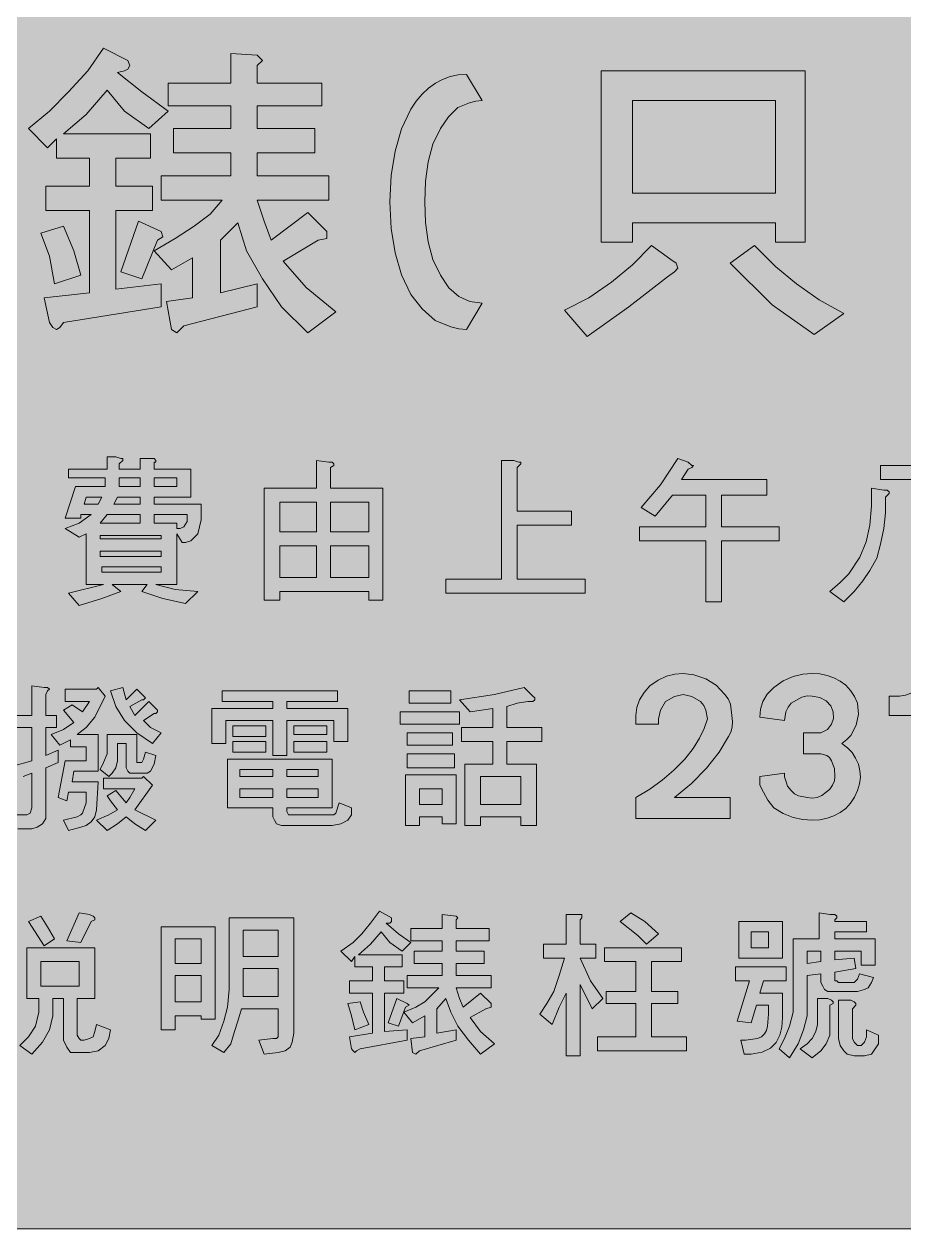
# Model space of a CAD drawing. Header units: metres. Extents: x 10 to 559, y 12 to 260.
# Drawn here: x 253.9 to 344.6, y 12.1 to 136.2 of the extents above; entities that cross this region are included whole.
import ezdxf

# ---------------------------------------------------------------- set-up
doc = ezdxf.new("R2010")
doc.units = ezdxf.units.M
doc.layers.add('FILL_BLUE_0000FF', color=7, linetype='Continuous', true_color=0x0000ff)
doc.layers.add('FILL_WHITE_FFFFFF', color=7, linetype='Continuous', true_color=0xffffff)

msp = doc.modelspace()

# ---------------------------------------------------------------- hatches: boundary and pattern name
at = {"layer": 'FILL_BLUE_0000FF', "true_color": 0x0000ff}
h = msp.add_hatch(color=7, dxfattribs=at)
h.dxf.hatch_style = 1
h.paths.add_polyline_path([(553.87, 259.97), (555.21, 259.58), (556.42, 258.96), (557.46, 258.12), (558.3, 256.98), (558.92, 255.74), (559.31, 254.42), (559.44, 253.08), (559.44, 19.26), (559.4, 17.91), (559.08, 16.56), (558.41, 15.32), (557.46, 14.22), (556.32, 13.28), (555.08, 12.6), (553.76, 12.2), (552.42, 12.06), (17.46, 12.06), (16.12, 12.2), (14.81, 12.6), (13.56, 13.28), (12.42, 14.22), (11.48, 15.36), (10.8, 16.61), (10.4, 17.92), (10.26, 19.26), (10.26, 253.08), (10.4, 254.27), (10.8, 255.6), (11.48, 256.93), (12.42, 258.12), (13.52, 258.98), (14.76, 259.56), (16.11, 259.97), (17.46, 260.1), (552.42, 260.1), (553.87, 259.97)])
at = {"layer": 'FILL_WHITE_FFFFFF', "true_color": 0xffffff}
h = msp.add_hatch(color=7, dxfattribs=at)
h.dxf.hatch_style = 1
h.paths.add_polyline_path([(256.5, 127.26), (258.48, 129.24), (260.46, 131.4), (262.08, 133.74), (264.6, 132.48), (264.78, 131.94), (264.6, 131.58), (264.24, 131.4), (263.52, 131.22), (266.04, 129.24), (268.74, 127.26), (266.76, 125.46), (264.24, 127.26), (262.44, 129.42), (260.28, 126.9), (257.94, 124.92), (266.94, 124.92), (266.94, 122.4), (263.34, 122.4), (263.34, 119.52), (267.12, 119.52), (267.12, 117), (263.34, 117), (263.34, 108.9), (268.02, 109.44), (268.02, 107.1), (257.94, 105.48), (257.58, 104.94), (257.22, 104.76), (256.86, 104.94), (256.5, 105.48), (255.96, 108), (260.64, 108.54), (260.64, 117), (256.14, 117), (256.14, 119.52), (260.64, 119.52), (260.64, 122.4), (257.22, 122.4), (257.22, 124.38), (256.32, 123.48), (254.34, 125.46), (256.5, 127.26)])
h = msp.add_hatch(color=7, dxfattribs=at)
h.dxf.hatch_style = 1
h.paths.add_polyline_path([(275.22, 130.14), (275.22, 133.2), (277.92, 133.02), (278.46, 132.48), (277.92, 131.94), (277.92, 130.14), (284.58, 130.14), (284.58, 127.8), (277.92, 127.8), (277.92, 125.46), (283.86, 125.46), (283.86, 122.94), (277.92, 122.94), (277.92, 120.6), (285.3, 120.6), (285.3, 118.08), (277.92, 118.08), (278.64, 115.92), (279.36, 113.94), (283.14, 116.82), (285.12, 114.84), (285.12, 114.12), (284.22, 113.94), (280.62, 111.78), (282.96, 109.08), (286.02, 106.56), (283.14, 104.4), (280.44, 107.1), (278.46, 109.98), (276.84, 112.86), (275.94, 115.74), (274.14, 113.94), (274.14, 108.54), (277.92, 109.44), (277.92, 107.1), (270.36, 105.12), (269.64, 104.4), (269.1, 104.76), (268.56, 107.64), (271.26, 108), (271.26, 112.14), (269.1, 110.88), (267.3, 112.86), (269.46, 114.12), (271.44, 115.38), (273.06, 116.64), (274.32, 118.08), (268.02, 118.08), (268.02, 120.6), (275.22, 120.6), (275.22, 122.94), (269.28, 122.94), (269.28, 125.46), (275.22, 125.46), (275.22, 127.8), (268.74, 127.8), (268.74, 130.14), (275.22, 130.14)])
h = msp.add_hatch(color=7, dxfattribs=at)
h.dxf.hatch_style = 1
h.paths.add_polyline_path([(299.52, 104.76), (298.71, 104.82), (297.9, 105.01), (296.28, 105.66), (294.95, 106.88), (293.76, 108.36), (292.81, 110.38), (292.14, 112.66), (291.73, 115.17), (291.6, 117.9), (291.73, 120.63), (292.14, 123.14), (292.81, 125.42), (293.76, 127.44), (294.32, 128.27), (294.94, 128.99), (295.6, 129.61), (296.3, 130.12), (297.05, 130.52), (297.84, 130.81), (298.66, 130.98), (299.52, 131.04), (301.14, 128.34), (300.47, 128.28), (299.81, 128.12), (298.62, 127.62), (297.65, 126.68), (296.82, 125.46), (296.04, 123.85), (295.54, 122.02), (295.28, 120.02), (295.2, 117.9), (295.28, 115.78), (295.54, 113.78), (296.04, 111.95), (296.82, 110.34), (297.7, 109.05), (298.71, 108.16), (299.86, 107.63), (301.14, 107.46), (299.52, 104.76)])
h = msp.add_hatch(color=7, dxfattribs=at)
h.dxf.hatch_style = 1
h.paths.add_polyline_path([(334.44, 113.76), (331.38, 113.76), (331.38, 115.74), (316.62, 115.74), (316.62, 113.76), (313.38, 113.76), (313.38, 131.4), (334.44, 131.4), (334.44, 113.76)])
h.paths.add_polyline_path([(331.38, 128.34), (316.62, 128.34), (316.62, 118.8), (331.38, 118.8), (331.38, 128.34)], flags=16)
h = msp.add_hatch(color=7, dxfattribs=at)
h.dxf.hatch_style = 1
h.paths.add_polyline_path([(265.68, 115.92), (268.02, 114.84), (268.2, 114.3), (267.66, 113.94), (266.04, 109.98), (263.88, 110.7), (265.68, 115.92)])
h = msp.add_hatch(color=7, dxfattribs=at)
h.dxf.hatch_style = 1
h.paths.add_polyline_path([(259.02, 112.86), (259.74, 110.34), (257.04, 109.44), (256.5, 112.32), (255.6, 114.66), (257.94, 115.38), (259.02, 112.86)])
h = msp.add_hatch(color=7, dxfattribs=at)
h.dxf.hatch_style = 1
h.paths.add_polyline_path([(321.12, 111.6), (321.3, 111.06), (320.94, 110.7), (320.22, 110.16), (316.26, 107.1), (311.94, 104.04), (309.6, 106.74), (312.12, 108), (314.46, 109.62), (316.62, 111.42), (318.6, 113.4), (320.58, 111.96), (321.12, 111.6)])
h = msp.add_hatch(color=7, dxfattribs=at)
h.dxf.hatch_style = 1
h.paths.add_polyline_path([(331.38, 111.24), (333.54, 109.44), (335.88, 107.82), (338.4, 106.38), (335.34, 104.22), (331.02, 107.28), (326.7, 111.6), (329.22, 113.4), (331.38, 111.24)])
h = msp.add_hatch(color=7, dxfattribs=at)
h.dxf.hatch_style = 1
h.paths.add_polyline_path([(265.86, 91.44), (267.3, 91.44), (267.48, 91.26), (267.48, 91.08), (267.3, 91.08), (267.3, 90.36), (271.08, 90.36), (271.08, 87.48), (267.3, 87.48), (267.3, 86.76), (272.16, 86.76), (272.16, 85.14), (271.8, 83.7), (271.08, 82.98), (270.54, 82.8), (270.18, 82.8), (269.64, 83.7), (269.64, 78.48), (267.48, 78.48), (269.46, 77.94), (271.8, 77.76), (270.54, 76.5), (268.2, 77.04), (266.04, 77.76), (266.58, 78.48), (262.98, 78.48), (263.88, 77.76), (261.9, 77.04), (259.56, 76.32), (258.48, 77.58), (262.08, 78.48), (260.28, 78.48), (260.28, 83.7), (259.56, 83.34), (258.12, 84.24), (259.56, 84.78), (260.82, 85.68), (259.74, 85.68), (259.74, 85.32), (258.12, 85.32), (259.2, 88.56), (262.26, 88.56), (262.26, 89.46), (258.48, 89.46), (258.48, 90.36), (262.44, 90.36), (262.44, 91.62), (263.34, 91.62), (263.88, 91.44), (264.06, 91.44), (264.06, 91.26), (263.7, 90.9), (263.7, 90.36), (265.86, 90.36), (265.86, 91.44)])
h.paths.add_polyline_path([(260.28, 87.48), (260.1, 86.76), (261.54, 86.76), (261.9, 87.48), (260.28, 87.48)], flags=16)
h.paths.add_polyline_path([(265.86, 88.56), (265.86, 89.46), (263.7, 89.46), (263.7, 88.56), (265.86, 88.56)], flags=16)
h.paths.add_polyline_path([(265.86, 86.76), (265.86, 87.48), (263.52, 87.48), (263.16, 86.76), (265.86, 86.76)], flags=16)
h.paths.add_polyline_path([(267.3, 89.46), (267.3, 88.56), (269.64, 88.56), (269.64, 89.46), (267.3, 89.46)], flags=16)
h.paths.add_polyline_path([(268.02, 83.52), (261.72, 83.52), (261.72, 83.16), (268.02, 83.16), (268.02, 83.52)], flags=16)
h.paths.add_polyline_path([(265.86, 85.68), (262.44, 85.68), (261.72, 84.78), (265.86, 84.78), (265.86, 85.68)], flags=16)
h.paths.add_polyline_path([(270.36, 84.42), (270.72, 84.96), (270.72, 85.68), (267.3, 85.68), (267.3, 84.78), (269.64, 84.78), (269.64, 84.24), (270, 84.24), (270.36, 84.42)], flags=16)
h.paths.add_polyline_path([(261.72, 81.9), (261.72, 81.36), (268.02, 81.36), (268.02, 81.9), (261.72, 81.9)], flags=16)
h.paths.add_polyline_path([(268.02, 80.28), (261.9, 80.28), (261.9, 79.74), (268.02, 79.74), (268.02, 80.28)], flags=16)
h = msp.add_hatch(color=7, dxfattribs=at)
h.dxf.hatch_style = 1
h.paths.add_polyline_path([(285.84, 90.9), (285.84, 90.72), (285.48, 90.54), (285.48, 88.38), (290.88, 88.38), (290.88, 76.86), (289.44, 76.86), (289.44, 77.76), (280.26, 77.76), (280.26, 76.86), (278.64, 76.86), (278.64, 88.38), (284.04, 88.38), (284.04, 91.26), (285.3, 91.08), (285.66, 91.08), (285.84, 90.9)])
h.paths.add_polyline_path([(284.04, 83.88), (284.04, 86.94), (280.26, 86.94), (280.26, 83.88), (284.04, 83.88)], flags=16)
h.paths.add_polyline_path([(285.48, 83.88), (289.44, 83.88), (289.44, 86.94), (285.48, 86.94), (285.48, 83.88)], flags=16)
h.paths.add_polyline_path([(280.26, 82.44), (280.26, 79.2), (284.04, 79.2), (284.04, 82.44), (280.26, 82.44)], flags=16)
h.paths.add_polyline_path([(289.44, 82.44), (285.48, 82.44), (285.48, 79.2), (289.44, 79.2), (289.44, 82.44)], flags=16)
h = msp.add_hatch(color=7, dxfattribs=at)
h.dxf.hatch_style = 1
h.paths.add_polyline_path([(304.92, 91.08), (305.1, 91.08), (305.1, 90.9), (304.74, 90.54), (304.74, 86.04), (310.32, 86.04), (310.32, 84.6), (304.74, 84.6), (304.74, 79.02), (311.76, 79.02), (311.76, 77.58), (297.36, 77.58), (297.36, 79.02), (303.12, 79.02), (303.12, 91.26), (304.38, 91.26), (304.92, 91.08)])
h = msp.add_hatch(color=7, dxfattribs=at)
h.dxf.hatch_style = 1
h.paths.add_polyline_path([(319.5, 88.74), (321.3, 91.44), (322.38, 91.08), (322.74, 90.72), (322.92, 90.72), (322.74, 90.54), (322.38, 90.36), (321.66, 89.28), (330.48, 89.28), (330.48, 87.66), (325.8, 87.66), (325.8, 84.42), (331.74, 84.42), (331.74, 82.98), (325.8, 82.98), (325.8, 76.68), (324.18, 76.68), (324.18, 82.98), (317.34, 82.98), (317.34, 84.42), (324.18, 84.42), (324.18, 87.66), (320.76, 87.66), (318.96, 85.5), (317.52, 86.4), (319.5, 88.74)])
h = msp.add_hatch(color=7, dxfattribs=at)
h.dxf.hatch_style = 1
h.paths.add_polyline_path([(347.4, 90.72), (347.4, 87.84), (347.68, 85.49), (348.31, 83.08), (348.78, 81.93), (349.34, 80.84), (350.02, 79.87), (350.82, 79.02), (351.9, 77.94), (350.28, 76.86), (349.2, 77.94), (348.5, 78.76), (347.83, 79.82), (347.24, 81.06), (346.72, 82.4), (346.31, 83.77), (346.04, 85.12), (345.91, 86.38), (345.96, 87.48), (345.96, 89.28), (342.18, 89.28), (342.18, 90.72), (347.4, 90.72)])
h = msp.add_hatch(color=7, dxfattribs=at)
h.dxf.hatch_style = 1
h.paths.add_polyline_path([(338.04, 78.66), (338.94, 79.56), (340.06, 81.27), (340.73, 82.88), (341.08, 84.58), (341.28, 86.58), (341.28, 88.38), (342.54, 88.2), (342.9, 88.2), (343.08, 88.02), (343.08, 87.84), (342.72, 87.48), (342.72, 85.86), (342.54, 84.24), (342.18, 82.62), (341.82, 81.18), (341.1, 79.92), (340.38, 78.84), (339.48, 77.76), (338.4, 76.68), (336.96, 77.76), (338.04, 78.66)])
h = msp.add_hatch(color=7, dxfattribs=at)
h.dxf.hatch_style = 1
h.paths.add_polyline_path([(316.98, 64.08), (316.98, 64.98), (317.08, 65.79), (317.36, 66.58), (317.82, 67.33), (318.42, 68.04), (319.26, 68.62), (320.13, 69.01), (321, 69.23), (321.84, 69.3), (322.94, 69.17), (324.18, 68.76), (325.24, 68.09), (326.16, 67.14), (326.5, 66.68), (326.72, 66.13), (326.88, 64.98), (326.95, 64.34), (326.9, 63.77), (326.75, 63.26), (326.52, 62.82), (325.55, 61.18), (324.27, 59.54), (322.72, 57.96), (320.94, 56.52), (326.7, 56.52), (326.7, 54.36), (316.98, 54.36), (316.98, 56.52), (318.4, 57.37), (319.7, 58.3), (320.9, 59.33), (322.02, 60.48), (322.87, 61.56), (323.53, 62.62), (324.02, 63.64), (324.36, 64.62), (324.2, 65.52), (323.98, 65.99), (323.64, 66.42), (322.74, 66.92), (321.84, 67.14), (320.94, 66.92), (320.04, 66.42), (319.5, 65.52), (319.32, 64.62), (319.32, 64.08), (316.98, 64.08)])
h = msp.add_hatch(color=7, dxfattribs=at)
h.dxf.hatch_style = 1
h.paths.add_polyline_path([(332.46, 58.14), (332.6, 57.69), (333, 57.24), (333.33, 56.9), (333.74, 56.68), (334.62, 56.52), (335.16, 56.45), (335.68, 56.52), (336.16, 56.72), (336.6, 57.06), (336.97, 57.39), (337.25, 57.8), (337.44, 58.25), (337.5, 58.68), (337.46, 59.49), (337.14, 60.3), (336.95, 60.64), (336.67, 60.86), (336.06, 61.02), (334.26, 61.02), (334.26, 63.18), (335.88, 63.18), (335.99, 63.18), (336.06, 63.18), (336.74, 63.54), (337.16, 64.06), (337.35, 64.67), (337.32, 65.34), (337.06, 65.97), (336.58, 66.49), (335.93, 66.83), (335.16, 66.96), (334.62, 67), (334.08, 66.87), (333, 66.24), (332.66, 65.81), (332.44, 65.34), (332.28, 64.44), (329.76, 64.8), (329.83, 65.61), (330.07, 66.4), (330.52, 67.15), (331.2, 67.86), (332.17, 68.54), (333.18, 68.99), (334.19, 69.23), (335.16, 69.3), (335.95, 69.25), (336.7, 69.1), (337.4, 68.85), (338.04, 68.51), (338.61, 68.08), (339.11, 67.55), (339.52, 66.94), (339.84, 66.24), (339.94, 65.11), (339.7, 63.97), (339.13, 62.92), (338.72, 62.48), (338.22, 62.1), (338.78, 61.65), (339.26, 61.14), (339.63, 60.56), (339.91, 59.94), (340.07, 59.28), (340.12, 58.61), (340.04, 57.92), (339.84, 57.24), (339.52, 56.54), (339.11, 55.93), (338.61, 55.4), (338.04, 54.97), (337.4, 54.63), (336.7, 54.38), (335.95, 54.23), (335.16, 54.18), (334.19, 54.25), (333.18, 54.47), (332.17, 54.86), (331.2, 55.44), (330.59, 56.25), (330.12, 57.06), (329.76, 57.78), (329.76, 58.68), (332.28, 59.04), (332.3, 58.66), (332.46, 58.14)])
h = msp.add_hatch(color=7, dxfattribs=at)
h.dxf.hatch_style = 1
h.paths.add_polyline_path([(345.6, 54.36), (345.6, 64.98), (343.08, 64.98), (343.08, 66.96), (344.16, 66.96), (344.79, 67.07), (345.42, 67.32), (345.83, 67.86), (345.96, 68.4), (345.96, 69.12), (347.94, 69.12), (347.94, 54.36), (345.6, 54.36)])
h = msp.add_hatch(color=7, dxfattribs=at)
h.dxf.hatch_style = 1
h.paths.add_polyline_path([(255.96, 67.86), (256.32, 67.86), (256.5, 67.68), (256.32, 67.5), (256.14, 67.14), (256.14, 64.98), (257.22, 64.98), (257.22, 63.72), (256.14, 63.72), (256.14, 60.84), (257.4, 61.38), (257.4, 60.12), (256.14, 59.58), (256.14, 54.36), (255.78, 53.82), (255.24, 53.46), (254.7, 53.28), (253.26, 53.28), (252.9, 54.72), (254.16, 54.72), (254.52, 54.9), (254.7, 55.44), (254.7, 59.04), (253.8, 58.68), (253.62, 58.32), (253.44, 58.32), (253.26, 58.5), (252.72, 59.76), (254.7, 60.3), (254.7, 63.72), (253.08, 63.72), (253.08, 64.98), (254.7, 64.98), (254.7, 68.04), (255.96, 67.86)])
h = msp.add_hatch(color=7, dxfattribs=at)
h.dxf.hatch_style = 1
h.paths.add_polyline_path([(261.36, 67.68), (261.54, 67.86), (262.26, 66.96), (261.18, 64.8), (260.28, 63.72), (259.38, 63), (261.54, 63), (261.54, 59.22), (259.02, 59.22), (258.84, 58.14), (261.54, 58.14), (261.36, 55.26), (261.18, 54.54), (260.82, 54), (260.28, 53.64), (259.74, 53.46), (258.48, 53.1), (257.94, 54.18), (259.38, 54.54), (259.74, 54.72), (259.92, 54.9), (260.28, 55.98), (260.28, 57.06), (258.48, 57.06), (258.3, 56.16), (257.4, 56.52), (258.12, 60.3), (260.28, 60.3), (260.28, 61.74), (258.66, 61.74), (258.66, 62.46), (257.58, 61.92), (256.68, 63), (257.94, 63.54), (259.02, 64.26), (257.94, 65.52), (258.84, 66.06), (259.92, 65.34), (260.64, 66.42), (258.12, 66.42), (258.12, 67.68), (261.36, 67.68)])
h = msp.add_hatch(color=7, dxfattribs=at)
h.dxf.hatch_style = 1
h.paths.add_polyline_path([(264.42, 66.6), (265.5, 67.68), (266.4, 66.78), (266.22, 66.6), (266.04, 66.6), (264.78, 65.88), (265.32, 64.98), (266.76, 66.42), (267.48, 65.7), (267.66, 65.52), (267.66, 65.34), (267.48, 65.16), (267.3, 65.16), (266.22, 64.44), (266.94, 63.72), (268.02, 63.18), (267.12, 62.1), (265.5, 63.18), (264.24, 64.44), (263.34, 65.88), (262.8, 67.5), (264.06, 67.86), (264.42, 66.6)])
h = msp.add_hatch(color=7, dxfattribs=at)
h.dxf.hatch_style = 1
h.paths.add_polyline_path([(286.2, 67.5), (286.2, 66.42), (280.98, 66.42), (280.98, 65.7), (287.28, 65.7), (287.28, 62.28), (285.84, 62.28), (285.84, 64.44), (280.98, 64.44), (280.98, 60.84), (279.54, 60.84), (279.54, 64.44), (274.68, 64.44), (274.68, 62.1), (273.24, 62.1), (273.24, 65.7), (279.54, 65.7), (279.54, 66.42), (274.32, 66.42), (274.32, 67.5), (286.2, 67.5)])
h = msp.add_hatch(color=7, dxfattribs=at)
h.dxf.hatch_style = 1
h.paths.add_polyline_path([(297.9, 67.5), (297.9, 66.24), (293.58, 66.24), (293.58, 67.5), (297.9, 67.5)])
h = msp.add_hatch(color=7, dxfattribs=at)
h.dxf.hatch_style = 1
h.paths.add_polyline_path([(305.46, 67.86), (306.36, 66.96), (306.54, 66.78), (306.54, 66.6), (306.36, 66.42), (305.82, 66.42), (304.74, 66.24), (303.66, 65.88), (303.66, 63.72), (307.26, 63.72), (307.26, 62.28), (303.66, 62.28), (303.66, 59.94), (306.72, 59.94), (306.72, 53.64), (305.1, 53.64), (305.1, 54.54), (300.96, 54.54), (300.96, 53.64), (299.34, 53.64), (299.34, 59.94), (302.22, 59.94), (302.22, 62.28), (298.98, 62.28), (298.98, 63.72), (302.22, 63.72), (302.22, 65.7), (299.88, 65.34), (298.8, 66.6), (302.4, 67.14), (305.46, 67.86)])
h.paths.add_polyline_path([(305.1, 58.68), (300.96, 58.68), (300.96, 55.8), (305.1, 55.8), (305.1, 58.68)], flags=16)
h = msp.add_hatch(color=7, dxfattribs=at)
h.dxf.hatch_style = 1
h.paths.add_polyline_path([(298.8, 65.34), (298.8, 64.08), (292.68, 64.08), (292.68, 65.34), (298.8, 65.34)])
h = msp.add_hatch(color=7, dxfattribs=at)
h.dxf.hatch_style = 1
h.paths.add_polyline_path([(278.82, 63.9), (278.82, 62.82), (275.4, 62.82), (275.4, 63.9), (278.82, 63.9)])
h = msp.add_hatch(color=7, dxfattribs=at)
h.dxf.hatch_style = 1
h.paths.add_polyline_path([(285.12, 63.9), (285.12, 63), (281.7, 63), (281.7, 63.9), (285.12, 63.9)])
h = msp.add_hatch(color=7, dxfattribs=at)
h.dxf.hatch_style = 1
h.paths.add_polyline_path([(265.5, 60.48), (265.5, 60.12), (266.04, 60.12), (266.22, 60.48), (266.4, 61.2), (267.48, 60.84), (267.3, 59.94), (266.94, 59.22), (266.58, 59.04), (264.78, 59.04), (264.6, 59.22), (264.42, 59.58), (264.42, 62.1), (263.52, 62.1), (263.52, 60.3), (263.34, 59.58), (262.98, 59.04), (262.62, 58.68), (261.72, 59.4), (262.08, 60.12), (262.44, 61.02), (262.44, 63), (265.5, 63), (265.5, 60.48)])
h = msp.add_hatch(color=7, dxfattribs=at)
h.dxf.hatch_style = 1
h.paths.add_polyline_path([(278.82, 62.28), (278.82, 61.2), (275.4, 61.2), (275.4, 62.28), (278.82, 62.28)])
h = msp.add_hatch(color=7, dxfattribs=at)
h.dxf.hatch_style = 1
h.paths.add_polyline_path([(285.12, 62.28), (285.12, 61.2), (281.7, 61.2), (281.7, 62.28), (285.12, 62.28)])
h = msp.add_hatch(color=7, dxfattribs=at)
h.dxf.hatch_style = 1
h.paths.add_polyline_path([(298.08, 63.18), (298.08, 61.92), (293.4, 61.92), (293.4, 63.18), (298.08, 63.18)])
h = msp.add_hatch(color=7, dxfattribs=at)
h.dxf.hatch_style = 1
h.paths.add_polyline_path([(298.26, 61.02), (298.26, 59.58), (293.4, 59.58), (293.4, 61.02), (298.26, 61.02)])
h = msp.add_hatch(color=7, dxfattribs=at)
h.dxf.hatch_style = 1
h.paths.add_polyline_path([(281.16, 54.72), (285.84, 54.72), (286.02, 54.9), (286.38, 55.98), (287.64, 55.44), (287.64, 54.72), (287.28, 54.18), (286.56, 53.82), (285.66, 53.64), (280.44, 53.64), (279.9, 53.82), (279.72, 54.18), (279.54, 54.54), (279.54, 55.44), (274.86, 55.44), (274.86, 60.48), (285.66, 60.48), (285.66, 55.44), (280.98, 55.44), (280.98, 55.08), (281.16, 54.72)])
h.paths.add_polyline_path([(284.22, 58.68), (284.22, 59.4), (280.98, 59.4), (280.98, 58.68), (284.22, 58.68)], flags=16)
h.paths.add_polyline_path([(276.12, 58.68), (279.54, 58.68), (279.54, 59.4), (276.12, 59.4), (276.12, 58.68)], flags=16)
h.paths.add_polyline_path([(280.98, 57.42), (280.98, 56.52), (284.22, 56.52), (284.22, 57.42), (280.98, 57.42)], flags=16)
h.paths.add_polyline_path([(279.54, 57.42), (276.12, 57.42), (276.12, 56.52), (279.54, 56.52), (279.54, 57.42)], flags=16)
h = msp.add_hatch(color=7, dxfattribs=at)
h.dxf.hatch_style = 1
h.paths.add_polyline_path([(266.04, 58.5), (266.22, 58.68), (267.12, 57.78), (265.32, 55.26), (267.48, 54.18), (266.4, 53.1), (265.32, 53.82), (264.42, 54.54), (263.52, 53.82), (262.44, 53.1), (261.36, 54.18), (262.62, 54.72), (263.52, 55.26), (262.8, 56.16), (262.44, 56.7), (263.34, 57.24), (264.42, 55.98), (264.78, 56.52), (265.32, 57.42), (262.08, 57.42), (262.08, 58.5), (266.04, 58.5)])
h = msp.add_hatch(color=7, dxfattribs=at)
h.dxf.hatch_style = 1
h.paths.add_polyline_path([(298.44, 58.86), (298.44, 53.82), (297, 53.82), (297, 54.54), (294.66, 54.54), (294.66, 53.64), (293.22, 53.64), (293.22, 58.86), (298.44, 58.86)])
h.paths.add_polyline_path([(297, 57.42), (294.66, 57.42), (294.66, 55.8), (297, 55.8), (297, 57.42)], flags=16)
h = msp.add_hatch(color=7, dxfattribs=at)
h.dxf.hatch_style = 1
h.paths.add_polyline_path([(287.82, 41.58), (288.72, 42.48), (289.62, 43.56), (290.52, 44.82), (291.78, 44.1), (291.78, 43.74), (291.6, 43.56), (291.24, 43.56), (292.5, 42.48), (293.76, 41.58), (292.86, 40.68), (291.6, 41.58), (290.7, 42.66), (289.62, 41.4), (288.36, 40.32), (292.86, 40.32), (292.86, 39.06), (291.06, 39.06), (291.06, 37.62), (293.04, 37.62), (293.04, 36.36), (291.06, 36.36), (291.06, 32.4), (293.4, 32.58), (293.4, 31.5), (288.54, 30.6), (288.18, 30.42), (288, 30.24), (287.82, 30.42), (287.64, 30.6), (287.46, 31.86), (289.8, 32.22), (289.8, 36.36), (287.46, 36.36), (287.46, 37.62), (289.8, 37.62), (289.8, 39.06), (288, 39.06), (288, 40.14), (287.64, 39.6), (286.56, 40.68), (287.82, 41.58)])
h = msp.add_hatch(color=7, dxfattribs=at)
h.dxf.hatch_style = 1
h.paths.add_polyline_path([(254.34, 43.74), (255.6, 44.28), (256.32, 43.2), (257.04, 41.94), (255.96, 41.22), (254.34, 43.74)])
h = msp.add_hatch(color=7, dxfattribs=at)
h.dxf.hatch_style = 1
h.paths.add_polyline_path([(259.56, 44.64), (260.64, 44.46), (261, 44.28), (261.18, 44.1), (261.18, 43.92), (260.82, 43.74), (259.74, 41.58), (258.3, 41.76), (259.56, 44.64)])
h = msp.add_hatch(color=7, dxfattribs=at)
h.dxf.hatch_style = 1
h.paths.add_polyline_path([(281.52, 31.32), (281.34, 30.78), (280.8, 30.42), (280.08, 30.24), (278.64, 30.06), (278.1, 31.5), (279.54, 31.68), (279.9, 31.68), (280.08, 31.86), (280.08, 34.74), (276.3, 34.74), (275.94, 33.48), (275.58, 32.4), (275.22, 31.14), (274.5, 30.24), (273.24, 30.96), (273.96, 32.04), (274.5, 33.48), (274.86, 34.92), (275.04, 36.72), (275.04, 44.1), (281.7, 44.1), (281.7, 32.22), (281.52, 31.32)])
h.paths.add_polyline_path([(276.48, 42.84), (276.48, 40.14), (280.08, 40.14), (280.08, 42.84), (276.48, 42.84)], flags=16)
h.paths.add_polyline_path([(280.08, 38.88), (276.48, 38.88), (276.48, 36), (280.08, 36), (280.08, 38.88)], flags=16)
h = msp.add_hatch(color=7, dxfattribs=at)
h.dxf.hatch_style = 1
h.paths.add_polyline_path([(297, 43.02), (297, 44.46), (298.44, 44.28), (298.62, 44.1), (298.44, 43.92), (298.44, 43.02), (301.86, 43.02), (301.86, 41.76), (298.44, 41.76), (298.44, 40.68), (301.32, 40.68), (301.32, 39.42), (298.44, 39.42), (298.44, 38.16), (302.04, 38.16), (302.04, 36.9), (298.44, 36.9), (298.8, 35.82), (299.16, 34.92), (300.96, 36.36), (302.04, 35.28), (302.04, 34.92), (301.5, 34.74), (299.88, 33.84), (300.96, 32.4), (302.4, 31.14), (300.96, 30.06), (299.7, 31.5), (298.62, 32.94), (297.9, 34.38), (297.36, 35.82), (296.46, 34.74), (296.46, 32.22), (298.44, 32.58), (298.44, 31.5), (294.66, 30.42), (294.3, 30.06), (293.94, 30.24), (293.76, 31.68), (295.2, 31.86), (295.2, 34.02), (293.94, 33.3), (293.04, 34.38), (294.3, 34.92), (295.2, 35.46), (296.64, 36.9), (293.4, 36.9), (293.4, 38.16), (297, 38.16), (297, 39.42), (294.12, 39.42), (294.12, 40.68), (297, 40.68), (297, 41.76), (293.76, 41.76), (293.76, 43.02), (297, 43.02)])
h = msp.add_hatch(color=7, dxfattribs=at)
h.dxf.hatch_style = 1
h.paths.add_polyline_path([(311.04, 44.46), (311.4, 44.46), (311.4, 44.1), (311.22, 43.92), (311.22, 41.4), (312.84, 41.4), (312.84, 39.96), (311.22, 39.96), (312.3, 37.62), (313.56, 35.82), (312.48, 34.74), (311.22, 37.26), (311.22, 29.88), (309.78, 29.88), (309.78, 36.36), (309.06, 34.92), (308.34, 33.12), (307.08, 34.2), (307.8, 35.28), (308.52, 36.54), (309.06, 38.16), (309.6, 39.96), (307.44, 39.96), (307.44, 41.4), (309.78, 41.4), (309.78, 44.46), (311.04, 44.46)])
h = msp.add_hatch(color=7, dxfattribs=at)
h.dxf.hatch_style = 1
h.paths.add_polyline_path([(317.88, 43.74), (319.32, 42.48), (318.06, 41.4), (317.16, 42.3), (315.36, 43.74), (316.44, 44.64), (317.88, 43.74)])
h = msp.add_hatch(color=7, dxfattribs=at)
h.dxf.hatch_style = 1
h.paths.add_polyline_path([(332.1, 39.96), (327.6, 39.96), (327.6, 43.74), (332.1, 43.74), (332.1, 39.96)])
h.paths.add_polyline_path([(330.66, 42.66), (328.86, 42.66), (328.86, 41.04), (330.66, 41.04), (330.66, 42.66)], flags=16)
h = msp.add_hatch(color=7, dxfattribs=at)
h.dxf.hatch_style = 1
h.paths.add_polyline_path([(335.88, 44.64), (336.96, 44.46), (337.5, 44.46), (337.68, 44.28), (337.68, 44.1), (337.5, 43.92), (337.5, 43.74), (340.74, 43.74), (340.74, 42.66), (337.5, 42.66), (337.5, 41.94), (341.64, 41.94), (341.64, 39.24), (340.2, 39.24), (340.2, 40.68), (337.5, 40.68), (337.5, 39.78), (339.48, 39.96), (339.66, 38.88), (337.5, 38.52), (337.5, 37.62), (337.68, 37.62), (337.86, 37.44), (339.48, 37.44), (339.84, 37.8), (340.02, 38.34), (341.46, 37.98), (341.28, 37.44), (340.92, 36.9), (340.56, 36.72), (339.84, 36.54), (336.78, 36.54), (336.42, 36.72), (336.24, 37.08), (336.06, 37.44), (336.06, 38.34), (334.62, 38.16), (334.62, 34.02), (334.26, 32.58), (333.72, 31.14), (332.82, 29.7), (331.74, 30.6), (332.28, 31.68), (332.82, 32.94), (333.18, 34.38), (333.18, 41.94), (335.88, 41.94), (335.88, 44.64)])
h.paths.add_polyline_path([(336.06, 40.68), (334.62, 40.68), (334.62, 39.42), (336.06, 39.6), (336.06, 40.68)], flags=16)
h = msp.add_hatch(color=7, dxfattribs=at)
h.dxf.hatch_style = 1
h.paths.add_polyline_path([(272.16, 33.66), (272.16, 34.02), (269.46, 34.02), (269.46, 32.58), (268.02, 32.58), (268.02, 43.2), (273.6, 43.2), (273.6, 33.66), (272.16, 33.66)])
h.paths.add_polyline_path([(269.46, 41.94), (269.46, 39.42), (272.16, 39.42), (272.16, 41.94), (269.46, 41.94)], flags=16)
h.paths.add_polyline_path([(272.16, 38.16), (269.46, 38.16), (269.46, 35.46), (272.16, 35.46), (272.16, 38.16)], flags=16)
h = msp.add_hatch(color=7, dxfattribs=at)
h.dxf.hatch_style = 1
h.paths.add_polyline_path([(261.18, 41.04), (261.18, 35.82), (259.38, 35.82), (259.38, 32.04), (259.56, 31.68), (259.74, 31.5), (260.1, 31.5), (260.64, 31.68), (261, 31.86), (261.18, 32.4), (261.36, 33.12), (262.8, 32.58), (262.62, 31.68), (262.26, 30.96), (261.54, 30.42), (260.64, 30.24), (258.66, 30.24), (258.3, 30.78), (257.94, 31.5), (257.94, 35.82), (256.86, 35.82), (256.86, 34.02), (256.5, 32.58), (255.78, 31.32), (254.7, 30.06), (253.44, 30.96), (254.34, 31.86), (255.06, 32.94), (255.42, 34.38), (255.42, 35.82), (254.16, 35.82), (254.16, 41.04), (261.18, 41.04)])
h.paths.add_polyline_path([(259.56, 39.6), (255.6, 39.6), (255.6, 37.08), (259.56, 37.08), (259.56, 39.6)], flags=16)
h = msp.add_hatch(color=7, dxfattribs=at)
h.dxf.hatch_style = 1
h.paths.add_polyline_path([(321.66, 41.04), (321.66, 39.6), (318.6, 39.6), (318.6, 36.54), (321.3, 36.54), (321.3, 35.28), (318.6, 35.28), (318.6, 31.86), (322.2, 31.86), (322.2, 30.42), (313.02, 30.42), (313.02, 31.86), (316.98, 31.86), (316.98, 35.28), (313.92, 35.28), (313.92, 36.54), (316.98, 36.54), (316.98, 39.6), (313.74, 39.6), (313.74, 41.04), (321.66, 41.04)])
h = msp.add_hatch(color=7, dxfattribs=at)
h.dxf.hatch_style = 1
h.paths.add_polyline_path([(332.46, 39.06), (332.46, 37.62), (330.12, 37.62), (329.76, 36.36), (332.1, 36.36), (332.1, 35.82), (332.1, 33.8), (332.02, 32.86), (331.81, 32.01), (331.44, 31.27), (330.86, 30.68), (330.01, 30.27), (328.86, 30.06), (328.14, 30.06), (327.78, 31.5), (328.32, 31.5), (329.52, 31.68), (329.93, 31.87), (330.23, 32.15), (330.43, 32.51), (330.56, 32.97), (330.66, 34.2), (330.66, 35.1), (329.4, 35.1), (328.86, 33.3), (327.42, 33.48), (328.68, 37.62), (327.24, 37.62), (327.24, 39.06), (332.46, 39.06)])
h = msp.add_hatch(color=7, dxfattribs=at)
h.dxf.hatch_style = 1
h.paths.add_polyline_path([(288.9, 34.38), (289.44, 33.12), (288, 32.58), (287.64, 34.02), (287.28, 35.28), (288.54, 35.46), (288.9, 34.38)])
h = msp.add_hatch(color=7, dxfattribs=at)
h.dxf.hatch_style = 1
h.paths.add_polyline_path([(292.32, 35.82), (293.4, 35.28), (293.58, 35.1), (293.22, 34.92), (292.5, 32.94), (291.42, 33.3), (292.32, 35.82)])
h = msp.add_hatch(color=7, dxfattribs=at)
h.dxf.hatch_style = 1
h.paths.add_polyline_path([(334.62, 31.14), (335.16, 31.68), (335.52, 32.4), (335.7, 33.12), (335.7, 35.82), (336.78, 35.82), (337.14, 35.64), (337.32, 35.46), (337.32, 35.28), (336.96, 35.1), (336.96, 32.04), (336.6, 31.14), (336.06, 30.42), (335.16, 29.7), (333.9, 30.6), (334.62, 31.14)])
h = msp.add_hatch(color=7, dxfattribs=at)
h.dxf.hatch_style = 1
h.paths.add_polyline_path([(339.12, 35.64), (339.48, 35.46), (339.66, 35.28), (339.66, 35.1), (339.3, 34.74), (339.3, 31.68), (339.48, 31.32), (339.84, 30.96), (340.2, 30.96), (340.38, 31.14), (340.56, 31.32), (340.74, 31.86), (340.74, 32.58), (342, 32.04), (342, 31.14), (341.28, 30.06), (340.56, 29.88), (339.48, 29.88), (338.76, 30.06), (338.4, 30.42), (338.04, 30.96), (337.86, 31.68), (337.86, 35.64), (339.12, 35.64)])

# ---------------------------------------------------------------- linework, layer by layer
at = {"layer": 'FILL_BLUE_0000FF', "lineweight": 0, "true_color": 0x0000ff}
msp.add_lwpolyline([(552.42, 12.06), (17.46, 12.06), (16.12, 12.2), (14.81, 12.6), (13.56, 13.28), (12.42, 14.22), (11.48, 15.36), (10.8, 16.61), (10.4, 17.92), (10.26, 19.26), (10.26, 253.08), (10.4, 254.27), (10.8, 255.6), (11.48, 256.93), (12.42, 258.12), (13.52, 258.98), (14.76, 259.56), (16.11, 259.97), (17.46, 260.1), (552.42, 260.1)], dxfattribs=at)
at = {"layer": 'FILL_WHITE_FFFFFF', "lineweight": 0, "true_color": 0xffffff}
for points in [[(256.5, 127.26), (258.48, 129.24), (260.46, 131.4), (262.08, 133.74), (264.6, 132.48), (264.78, 131.94), (264.6, 131.58), (264.24, 131.4), (263.52, 131.22), (266.04, 129.24), (268.74, 127.26), (266.76, 125.46), (264.24, 127.26), (262.44, 129.42), (260.28, 126.9), (257.94, 124.92), (266.94, 124.92), (266.94, 122.4), (263.34, 122.4), (263.34, 119.52), (267.12, 119.52), (267.12, 117), (263.34, 117), (263.34, 108.9), (268.02, 109.44), (268.02, 107.1), (257.94, 105.48), (257.58, 104.94), (257.22, 104.76), (256.86, 104.94), (256.5, 105.48), (255.96, 108), (260.64, 108.54), (260.64, 117), (256.14, 117), (256.14, 119.52), (260.64, 119.52), (260.64, 122.4), (257.22, 122.4), (257.22, 124.38), (256.32, 123.48), (254.34, 125.46)], [(275.22, 130.14), (275.22, 133.2), (277.92, 133.02), (278.46, 132.48), (277.92, 131.94), (277.92, 130.14), (284.58, 130.14), (284.58, 127.8), (277.92, 127.8), (277.92, 125.46), (283.86, 125.46), (283.86, 122.94), (277.92, 122.94), (277.92, 120.6), (285.3, 120.6), (285.3, 118.08), (277.92, 118.08), (278.64, 115.92), (279.36, 113.94), (283.14, 116.82), (285.12, 114.84), (285.12, 114.12), (284.22, 113.94), (280.62, 111.78), (282.96, 109.08), (286.02, 106.56), (283.14, 104.4), (280.44, 107.1), (278.46, 109.98), (276.84, 112.86), (275.94, 115.74), (274.14, 113.94), (274.14, 108.54), (277.92, 109.44), (277.92, 107.1), (270.36, 105.12), (269.64, 104.4), (269.1, 104.76), (268.56, 107.64), (271.26, 108), (271.26, 112.14), (269.1, 110.88), (267.3, 112.86), (269.46, 114.12), (271.44, 115.38), (273.06, 116.64), (274.32, 118.08), (268.02, 118.08), (268.02, 120.6), (275.22, 120.6), (275.22, 122.94), (269.28, 122.94), (269.28, 125.46), (275.22, 125.46), (275.22, 127.8), (268.74, 127.8), (268.74, 130.14)], [(299.52, 104.76), (298.71, 104.82), (297.9, 105.01), (296.28, 105.66), (294.95, 106.88), (293.76, 108.36), (292.81, 110.38), (292.14, 112.66), (291.73, 115.17), (291.6, 117.9), (291.73, 120.63), (292.14, 123.14), (292.81, 125.42), (293.76, 127.44), (294.32, 128.27), (294.94, 128.99), (295.6, 129.61), (296.3, 130.12), (297.05, 130.52), (297.84, 130.81), (298.66, 130.98), (299.52, 131.04), (301.14, 128.34), (300.47, 128.28), (299.81, 128.12), (298.62, 127.62), (297.65, 126.68), (296.82, 125.46), (296.04, 123.85), (295.54, 122.02), (295.28, 120.02), (295.2, 117.9), (295.28, 115.78), (295.54, 113.78), (296.04, 111.95), (296.82, 110.34), (297.7, 109.05), (298.71, 108.16), (299.86, 107.63), (301.14, 107.46)], [(334.44, 113.76), (331.38, 113.76), (331.38, 115.74), (316.62, 115.74), (316.62, 113.76), (313.38, 113.76), (313.38, 131.4), (334.44, 131.4)], [(331.38, 128.34), (316.62, 128.34), (316.62, 118.8), (331.38, 118.8)], [(265.68, 115.92), (268.02, 114.84), (268.2, 114.3), (267.66, 113.94), (266.04, 109.98), (263.88, 110.7)], [(259.02, 112.86), (259.74, 110.34), (257.04, 109.44), (256.5, 112.32), (255.6, 114.66), (257.94, 115.38)], [(321.12, 111.6), (321.3, 111.06), (320.94, 110.7), (320.22, 110.16), (316.26, 107.1), (311.94, 104.04), (309.6, 106.74), (312.12, 108), (314.46, 109.62), (316.62, 111.42), (318.6, 113.4), (320.58, 111.96)], [(331.38, 111.24), (333.54, 109.44), (335.88, 107.82), (338.4, 106.38), (335.34, 104.22), (331.02, 107.28), (326.7, 111.6), (329.22, 113.4)], [(265.86, 91.44), (267.3, 91.44), (267.48, 91.26), (267.48, 91.08), (267.3, 91.08), (267.3, 90.36), (271.08, 90.36), (271.08, 87.48), (267.3, 87.48), (267.3, 86.76), (272.16, 86.76), (272.16, 85.14), (271.8, 83.7), (271.08, 82.98), (270.54, 82.8), (270.18, 82.8), (269.64, 83.7), (269.64, 78.48), (267.48, 78.48), (269.46, 77.94), (271.8, 77.76), (270.54, 76.5), (268.2, 77.04), (266.04, 77.76), (266.58, 78.48), (262.98, 78.48), (263.88, 77.76), (261.9, 77.04), (259.56, 76.32), (258.48, 77.58), (262.08, 78.48), (260.28, 78.48), (260.28, 83.7), (259.56, 83.34), (258.12, 84.24), (259.56, 84.78), (260.82, 85.68), (259.74, 85.68), (259.74, 85.32), (258.12, 85.32), (259.2, 88.56), (262.26, 88.56), (262.26, 89.46), (258.48, 89.46), (258.48, 90.36), (262.44, 90.36), (262.44, 91.62), (263.34, 91.62), (263.88, 91.44), (264.06, 91.44), (264.06, 91.26), (263.7, 90.9), (263.7, 90.36), (265.86, 90.36)], [(285.84, 90.9), (285.84, 90.72), (285.48, 90.54), (285.48, 88.38), (290.88, 88.38), (290.88, 76.86), (289.44, 76.86), (289.44, 77.76), (280.26, 77.76), (280.26, 76.86), (278.64, 76.86), (278.64, 88.38), (284.04, 88.38), (284.04, 91.26), (285.3, 91.08), (285.66, 91.08)], [(304.92, 91.08), (305.1, 91.08), (305.1, 90.9), (304.74, 90.54), (304.74, 86.04), (310.32, 86.04), (310.32, 84.6), (304.74, 84.6), (304.74, 79.02), (311.76, 79.02), (311.76, 77.58), (297.36, 77.58), (297.36, 79.02), (303.12, 79.02), (303.12, 91.26), (304.38, 91.26)], [(319.5, 88.74), (321.3, 91.44), (322.38, 91.08), (322.74, 90.72), (322.92, 90.72), (322.74, 90.54), (322.38, 90.36), (321.66, 89.28), (330.48, 89.28), (330.48, 87.66), (325.8, 87.66), (325.8, 84.42), (331.74, 84.42), (331.74, 82.98), (325.8, 82.98), (325.8, 76.68), (324.18, 76.68), (324.18, 82.98), (317.34, 82.98), (317.34, 84.42), (324.18, 84.42), (324.18, 87.66), (320.76, 87.66), (318.96, 85.5), (317.52, 86.4)], [(347.4, 90.72), (347.4, 87.84), (347.68, 85.49), (348.31, 83.08), (348.78, 81.93), (349.34, 80.84), (350.02, 79.87), (350.82, 79.02), (351.9, 77.94), (350.28, 76.86), (349.2, 77.94), (348.5, 78.76), (347.83, 79.82), (347.24, 81.06), (346.72, 82.4), (346.31, 83.77), (346.04, 85.12), (345.91, 86.38), (345.96, 87.48), (345.96, 89.28), (342.18, 89.28), (342.18, 90.72)], [(265.86, 88.56), (265.86, 89.46), (263.7, 89.46), (263.7, 88.56)], [(267.3, 89.46), (267.3, 88.56), (269.64, 88.56), (269.64, 89.46)], [(338.04, 78.66), (338.94, 79.56), (340.06, 81.27), (340.73, 82.88), (341.08, 84.58), (341.28, 86.58), (341.28, 88.38), (342.54, 88.2), (342.9, 88.2), (343.08, 88.02), (343.08, 87.84), (342.72, 87.48), (342.72, 85.86), (342.54, 84.24), (342.18, 82.62), (341.82, 81.18), (341.1, 79.92), (340.38, 78.84), (339.48, 77.76), (338.4, 76.68), (336.96, 77.76)], [(260.28, 87.48), (260.1, 86.76), (261.54, 86.76), (261.9, 87.48)], [(265.86, 86.76), (265.86, 87.48), (263.52, 87.48), (263.16, 86.76)], [(284.04, 83.88), (284.04, 86.94), (280.26, 86.94), (280.26, 83.88)], [(285.48, 83.88), (289.44, 83.88), (289.44, 86.94), (285.48, 86.94)], [(265.86, 85.68), (262.44, 85.68), (261.72, 84.78), (265.86, 84.78)], [(270.36, 84.42), (270.72, 84.96), (270.72, 85.68), (267.3, 85.68), (267.3, 84.78), (269.64, 84.78), (269.64, 84.24), (270, 84.24)], [(268.02, 83.52), (261.72, 83.52), (261.72, 83.16), (268.02, 83.16)], [(280.26, 82.44), (280.26, 79.2), (284.04, 79.2), (284.04, 82.44)], [(289.44, 82.44), (285.48, 82.44), (285.48, 79.2), (289.44, 79.2)], [(261.72, 81.9), (261.72, 81.36), (268.02, 81.36), (268.02, 81.9)], [(268.02, 80.28), (261.9, 80.28), (261.9, 79.74), (268.02, 79.74)], [(316.98, 64.08), (316.98, 64.98), (317.08, 65.79), (317.36, 66.58), (317.82, 67.33), (318.42, 68.04), (319.26, 68.62), (320.13, 69.01), (321, 69.23), (321.84, 69.3), (322.94, 69.17), (324.18, 68.76), (325.24, 68.09), (326.16, 67.14), (326.5, 66.68), (326.72, 66.13), (326.88, 64.98), (326.95, 64.34), (326.9, 63.77), (326.75, 63.26), (326.52, 62.82), (325.55, 61.18), (324.27, 59.54), (322.72, 57.96), (320.94, 56.52), (326.7, 56.52), (326.7, 54.36), (316.98, 54.36), (316.98, 56.52), (318.4, 57.37), (319.7, 58.3), (320.9, 59.33), (322.02, 60.48), (322.87, 61.56), (323.53, 62.62), (324.02, 63.64), (324.36, 64.62), (324.2, 65.52), (323.98, 65.99), (323.64, 66.42), (322.74, 66.92), (321.84, 67.14), (320.94, 66.92), (320.04, 66.42), (319.5, 65.52), (319.32, 64.62), (319.32, 64.08)], [(332.46, 58.14), (332.6, 57.69), (333, 57.24), (333.33, 56.9), (333.74, 56.68), (334.62, 56.52), (335.16, 56.45), (335.68, 56.52), (336.16, 56.72), (336.6, 57.06), (336.97, 57.39), (337.25, 57.8), (337.44, 58.25), (337.5, 58.68), (337.46, 59.49), (337.14, 60.3), (336.95, 60.64), (336.67, 60.86), (336.06, 61.02), (334.26, 61.02), (334.26, 63.18), (335.88, 63.18), (335.99, 63.18), (336.06, 63.18), (336.74, 63.54), (337.16, 64.06), (337.35, 64.67), (337.32, 65.34), (337.06, 65.97), (336.58, 66.49), (335.93, 66.83), (335.16, 66.96), (334.62, 67), (334.08, 66.87), (333, 66.24), (332.66, 65.81), (332.44, 65.34), (332.28, 64.44), (329.76, 64.8), (329.83, 65.61), (330.07, 66.4), (330.52, 67.15), (331.2, 67.86), (332.17, 68.54), (333.18, 68.99), (334.19, 69.23), (335.16, 69.3), (335.95, 69.25), (336.7, 69.1), (337.4, 68.85), (338.04, 68.51), (338.61, 68.08), (339.11, 67.55), (339.52, 66.94), (339.84, 66.24), (339.94, 65.11), (339.7, 63.97), (339.13, 62.92), (338.72, 62.48), (338.22, 62.1), (338.78, 61.65), (339.26, 61.14), (339.63, 60.56), (339.91, 59.94), (340.07, 59.28), (340.12, 58.61), (340.04, 57.92), (339.84, 57.24), (339.52, 56.54), (339.11, 55.93), (338.61, 55.4), (338.04, 54.97), (337.4, 54.63), (336.7, 54.38), (335.95, 54.23), (335.16, 54.18), (334.19, 54.25), (333.18, 54.47), (332.17, 54.86), (331.2, 55.44), (330.59, 56.25), (330.12, 57.06), (329.76, 57.78), (329.76, 58.68), (332.28, 59.04), (332.3, 58.66)], [(345.6, 54.36), (345.6, 64.98), (343.08, 64.98), (343.08, 66.96), (344.16, 66.96), (344.79, 67.07), (345.42, 67.32), (345.83, 67.86), (345.96, 68.4), (345.96, 69.12), (347.94, 69.12), (347.94, 54.36)], [(261.36, 67.68), (261.54, 67.86), (262.26, 66.96), (261.18, 64.8), (260.28, 63.72), (259.38, 63), (261.54, 63), (261.54, 59.22), (259.02, 59.22), (258.84, 58.14), (261.54, 58.14), (261.36, 55.26), (261.18, 54.54), (260.82, 54), (260.28, 53.64), (259.74, 53.46), (258.48, 53.1), (257.94, 54.18), (259.38, 54.54), (259.74, 54.72), (259.92, 54.9), (260.28, 55.98), (260.28, 57.06), (258.48, 57.06), (258.3, 56.16), (257.4, 56.52), (258.12, 60.3), (260.28, 60.3), (260.28, 61.74), (258.66, 61.74), (258.66, 62.46), (257.58, 61.92), (256.68, 63), (257.94, 63.54), (259.02, 64.26), (257.94, 65.52), (258.84, 66.06), (259.92, 65.34), (260.64, 66.42), (258.12, 66.42), (258.12, 67.68)], [(264.42, 66.6), (265.5, 67.68), (266.4, 66.78), (266.22, 66.6), (266.04, 66.6), (264.78, 65.88), (265.32, 64.98), (266.76, 66.42), (267.48, 65.7), (267.66, 65.52), (267.66, 65.34), (267.48, 65.16), (267.3, 65.16), (266.22, 64.44), (266.94, 63.72), (268.02, 63.18), (267.12, 62.1), (265.5, 63.18), (264.24, 64.44), (263.34, 65.88), (262.8, 67.5), (264.06, 67.86)], [(286.2, 67.5), (286.2, 66.42), (280.98, 66.42), (280.98, 65.7), (287.28, 65.7), (287.28, 62.28), (285.84, 62.28), (285.84, 64.44), (280.98, 64.44), (280.98, 60.84), (279.54, 60.84), (279.54, 64.44), (274.68, 64.44), (274.68, 62.1), (273.24, 62.1), (273.24, 65.7), (279.54, 65.7), (279.54, 66.42), (274.32, 66.42), (274.32, 67.5)], [(297.9, 67.5), (297.9, 66.24), (293.58, 66.24), (293.58, 67.5)], [(305.46, 67.86), (306.36, 66.96), (306.54, 66.78), (306.54, 66.6), (306.36, 66.42), (305.82, 66.42), (304.74, 66.24), (303.66, 65.88), (303.66, 63.72), (307.26, 63.72), (307.26, 62.28), (303.66, 62.28), (303.66, 59.94), (306.72, 59.94), (306.72, 53.64), (305.1, 53.64), (305.1, 54.54), (300.96, 54.54), (300.96, 53.64), (299.34, 53.64), (299.34, 59.94), (302.22, 59.94), (302.22, 62.28), (298.98, 62.28), (298.98, 63.72), (302.22, 63.72), (302.22, 65.7), (299.88, 65.34), (298.8, 66.6), (302.4, 67.14)], [(298.8, 65.34), (298.8, 64.08), (292.68, 64.08), (292.68, 65.34)], [(278.82, 63.9), (278.82, 62.82), (275.4, 62.82), (275.4, 63.9)], [(285.12, 63.9), (285.12, 63), (281.7, 63), (281.7, 63.9)], [(265.5, 60.48), (265.5, 60.12), (266.04, 60.12), (266.22, 60.48), (266.4, 61.2), (267.48, 60.84), (267.3, 59.94), (266.94, 59.22), (266.58, 59.04), (264.78, 59.04), (264.6, 59.22), (264.42, 59.58), (264.42, 62.1), (263.52, 62.1), (263.52, 60.3), (263.34, 59.58), (262.98, 59.04), (262.62, 58.68), (261.72, 59.4), (262.08, 60.12), (262.44, 61.02), (262.44, 63), (265.5, 63)], [(278.82, 62.28), (278.82, 61.2), (275.4, 61.2), (275.4, 62.28)], [(285.12, 62.28), (285.12, 61.2), (281.7, 61.2), (281.7, 62.28)], [(298.08, 63.18), (298.08, 61.92), (293.4, 61.92), (293.4, 63.18)], [(298.26, 61.02), (298.26, 59.58), (293.4, 59.58), (293.4, 61.02)], [(281.16, 54.72), (285.84, 54.72), (286.02, 54.9), (286.38, 55.98), (287.64, 55.44), (287.64, 54.72), (287.28, 54.18), (286.56, 53.82), (285.66, 53.64), (280.44, 53.64), (279.9, 53.82), (279.72, 54.18), (279.54, 54.54), (279.54, 55.44), (274.86, 55.44), (274.86, 60.48), (285.66, 60.48), (285.66, 55.44), (280.98, 55.44), (280.98, 55.08)], [(266.04, 58.5), (266.22, 58.68), (267.12, 57.78), (265.32, 55.26), (267.48, 54.18), (266.4, 53.1), (265.32, 53.82), (264.42, 54.54), (263.52, 53.82), (262.44, 53.1), (261.36, 54.18), (262.62, 54.72), (263.52, 55.26), (262.8, 56.16), (262.44, 56.7), (263.34, 57.24), (264.42, 55.98), (264.78, 56.52), (265.32, 57.42), (262.08, 57.42), (262.08, 58.5)], [(276.12, 58.68), (279.54, 58.68), (279.54, 59.4), (276.12, 59.4)], [(284.22, 58.68), (284.22, 59.4), (280.98, 59.4), (280.98, 58.68)], [(298.44, 58.86), (298.44, 53.82), (297, 53.82), (297, 54.54), (294.66, 54.54), (294.66, 53.64), (293.22, 53.64), (293.22, 58.86)], [(305.1, 58.68), (300.96, 58.68), (300.96, 55.8), (305.1, 55.8)], [(279.54, 57.42), (276.12, 57.42), (276.12, 56.52), (279.54, 56.52)], [(280.98, 57.42), (280.98, 56.52), (284.22, 56.52), (284.22, 57.42)], [(297, 57.42), (294.66, 57.42), (294.66, 55.8), (297, 55.8)], [(287.82, 41.58), (288.72, 42.48), (289.62, 43.56), (290.52, 44.82), (291.78, 44.1), (291.78, 43.74), (291.6, 43.56), (291.24, 43.56), (292.5, 42.48), (293.76, 41.58), (292.86, 40.68), (291.6, 41.58), (290.7, 42.66), (289.62, 41.4), (288.36, 40.32), (292.86, 40.32), (292.86, 39.06), (291.06, 39.06), (291.06, 37.62), (293.04, 37.62), (293.04, 36.36), (291.06, 36.36), (291.06, 32.4), (293.4, 32.58), (293.4, 31.5), (288.54, 30.6), (288.18, 30.42), (288, 30.24), (287.82, 30.42), (287.64, 30.6), (287.46, 31.86), (289.8, 32.22), (289.8, 36.36), (287.46, 36.36), (287.46, 37.62), (289.8, 37.62), (289.8, 39.06), (288, 39.06), (288, 40.14), (287.64, 39.6), (286.56, 40.68)], [(254.34, 43.74), (255.6, 44.28), (256.32, 43.2), (257.04, 41.94), (255.96, 41.22)], [(259.56, 44.64), (260.64, 44.46), (261, 44.28), (261.18, 44.1), (261.18, 43.92), (260.82, 43.74), (259.74, 41.58), (258.3, 41.76)], [(281.52, 31.32), (281.34, 30.78), (280.8, 30.42), (280.08, 30.24), (278.64, 30.06), (278.1, 31.5), (279.54, 31.68), (279.9, 31.68), (280.08, 31.86), (280.08, 34.74), (276.3, 34.74), (275.94, 33.48), (275.58, 32.4), (275.22, 31.14), (274.5, 30.24), (273.24, 30.96), (273.96, 32.04), (274.5, 33.48), (274.86, 34.92), (275.04, 36.72), (275.04, 44.1), (281.7, 44.1), (281.7, 32.22)], [(297, 43.02), (297, 44.46), (298.44, 44.28), (298.62, 44.1), (298.44, 43.92), (298.44, 43.02), (301.86, 43.02), (301.86, 41.76), (298.44, 41.76), (298.44, 40.68), (301.32, 40.68), (301.32, 39.42), (298.44, 39.42), (298.44, 38.16), (302.04, 38.16), (302.04, 36.9), (298.44, 36.9), (298.8, 35.82), (299.16, 34.92), (300.96, 36.36), (302.04, 35.28), (302.04, 34.92), (301.5, 34.74), (299.88, 33.84), (300.96, 32.4), (302.4, 31.14), (300.96, 30.06), (299.7, 31.5), (298.62, 32.94), (297.9, 34.38), (297.36, 35.82), (296.46, 34.74), (296.46, 32.22), (298.44, 32.58), (298.44, 31.5), (294.66, 30.42), (294.3, 30.06), (293.94, 30.24), (293.76, 31.68), (295.2, 31.86), (295.2, 34.02), (293.94, 33.3), (293.04, 34.38), (294.3, 34.92), (295.2, 35.46), (296.64, 36.9), (293.4, 36.9), (293.4, 38.16), (297, 38.16), (297, 39.42), (294.12, 39.42), (294.12, 40.68), (297, 40.68), (297, 41.76), (293.76, 41.76), (293.76, 43.02)], [(311.04, 44.46), (311.4, 44.46), (311.4, 44.1), (311.22, 43.92), (311.22, 41.4), (312.84, 41.4), (312.84, 39.96), (311.22, 39.96), (312.3, 37.62), (313.56, 35.82), (312.48, 34.74), (311.22, 37.26), (311.22, 29.88), (309.78, 29.88), (309.78, 36.36), (309.06, 34.92), (308.34, 33.12), (307.08, 34.2), (307.8, 35.28), (308.52, 36.54), (309.06, 38.16), (309.6, 39.96), (307.44, 39.96), (307.44, 41.4), (309.78, 41.4), (309.78, 44.46)], [(317.88, 43.74), (319.32, 42.48), (318.06, 41.4), (317.16, 42.3), (315.36, 43.74), (316.44, 44.64)], [(332.1, 39.96), (327.6, 39.96), (327.6, 43.74), (332.1, 43.74)], [(335.88, 44.64), (336.96, 44.46), (337.5, 44.46), (337.68, 44.28), (337.68, 44.1), (337.5, 43.92), (337.5, 43.74), (340.74, 43.74), (340.74, 42.66), (337.5, 42.66), (337.5, 41.94), (341.64, 41.94), (341.64, 39.24), (340.2, 39.24), (340.2, 40.68), (337.5, 40.68), (337.5, 39.78), (339.48, 39.96), (339.66, 38.88), (337.5, 38.52), (337.5, 37.62), (337.68, 37.62), (337.86, 37.44), (339.48, 37.44), (339.84, 37.8), (340.02, 38.34), (341.46, 37.98), (341.28, 37.44), (340.92, 36.9), (340.56, 36.72), (339.84, 36.54), (336.78, 36.54), (336.42, 36.72), (336.24, 37.08), (336.06, 37.44), (336.06, 38.34), (334.62, 38.16), (334.62, 34.02), (334.26, 32.58), (333.72, 31.14), (332.82, 29.7), (331.74, 30.6), (332.28, 31.68), (332.82, 32.94), (333.18, 34.38), (333.18, 41.94), (335.88, 41.94)], [(272.16, 33.66), (272.16, 34.02), (269.46, 34.02), (269.46, 32.58), (268.02, 32.58), (268.02, 43.2), (273.6, 43.2), (273.6, 33.66)], [(276.48, 42.84), (276.48, 40.14), (280.08, 40.14), (280.08, 42.84)], [(330.66, 42.66), (328.86, 42.66), (328.86, 41.04), (330.66, 41.04)], [(261.18, 41.04), (261.18, 35.82), (259.38, 35.82), (259.38, 32.04), (259.56, 31.68), (259.74, 31.5), (260.1, 31.5), (260.64, 31.68), (261, 31.86), (261.18, 32.4), (261.36, 33.12), (262.8, 32.58), (262.62, 31.68), (262.26, 30.96), (261.54, 30.42), (260.64, 30.24), (258.66, 30.24), (258.3, 30.78), (257.94, 31.5), (257.94, 35.82), (256.86, 35.82), (256.86, 34.02), (256.5, 32.58), (255.78, 31.32), (254.7, 30.06), (253.44, 30.96), (254.34, 31.86), (255.06, 32.94), (255.42, 34.38), (255.42, 35.82), (254.16, 35.82), (254.16, 41.04)], [(269.46, 41.94), (269.46, 39.42), (272.16, 39.42), (272.16, 41.94)], [(321.66, 41.04), (321.66, 39.6), (318.6, 39.6), (318.6, 36.54), (321.3, 36.54), (321.3, 35.28), (318.6, 35.28), (318.6, 31.86), (322.2, 31.86), (322.2, 30.42), (313.02, 30.42), (313.02, 31.86), (316.98, 31.86), (316.98, 35.28), (313.92, 35.28), (313.92, 36.54), (316.98, 36.54), (316.98, 39.6), (313.74, 39.6), (313.74, 41.04)], [(336.06, 40.68), (334.62, 40.68), (334.62, 39.42), (336.06, 39.6)], [(259.56, 39.6), (255.6, 39.6), (255.6, 37.08), (259.56, 37.08)], [(280.08, 38.88), (276.48, 38.88), (276.48, 36), (280.08, 36)], [(332.46, 39.06), (332.46, 37.62), (330.12, 37.62), (329.76, 36.36), (332.1, 36.36), (332.1, 35.82), (332.1, 33.8), (332.02, 32.86), (331.81, 32.01), (331.44, 31.27), (330.86, 30.68), (330.01, 30.27), (328.86, 30.06), (328.14, 30.06), (327.78, 31.5), (328.32, 31.5), (329.52, 31.68), (329.93, 31.87), (330.23, 32.15), (330.43, 32.51), (330.56, 32.97), (330.66, 34.2), (330.66, 35.1), (329.4, 35.1), (328.86, 33.3), (327.42, 33.48), (328.68, 37.62), (327.24, 37.62), (327.24, 39.06)], [(272.16, 38.16), (269.46, 38.16), (269.46, 35.46), (272.16, 35.46)], [(288.9, 34.38), (289.44, 33.12), (288, 32.58), (287.64, 34.02), (287.28, 35.28), (288.54, 35.46)], [(292.32, 35.82), (293.4, 35.28), (293.58, 35.1), (293.22, 34.92), (292.5, 32.94), (291.42, 33.3)], [(334.62, 31.14), (335.16, 31.68), (335.52, 32.4), (335.7, 33.12), (335.7, 35.82), (336.78, 35.82), (337.14, 35.64), (337.32, 35.46), (337.32, 35.28), (336.96, 35.1), (336.96, 32.04), (336.6, 31.14), (336.06, 30.42), (335.16, 29.7), (333.9, 30.6)], [(339.12, 35.64), (339.48, 35.46), (339.66, 35.28), (339.66, 35.1), (339.3, 34.74), (339.3, 31.68), (339.48, 31.32), (339.84, 30.96), (340.2, 30.96), (340.38, 31.14), (340.56, 31.32), (340.74, 31.86), (340.74, 32.58), (342, 32.04), (342, 31.14), (341.28, 30.06), (340.56, 29.88), (339.48, 29.88), (338.76, 30.06), (338.4, 30.42), (338.04, 30.96), (337.86, 31.68), (337.86, 35.64)]]:
    msp.add_lwpolyline(points, close=True, dxfattribs=at)
for points in [[(253.08, 64.98), (254.7, 64.98), (254.7, 68.04), (255.96, 67.86), (256.32, 67.86), (256.5, 67.68), (256.32, 67.5), (256.14, 67.14), (256.14, 64.98), (257.22, 64.98), (257.22, 63.72), (256.14, 63.72), (256.14, 60.84), (257.4, 61.38), (257.4, 60.12), (256.14, 59.58), (256.14, 54.36), (255.78, 53.82), (255.24, 53.46), (254.7, 53.28), (253.26, 53.28)], [(252.72, 59.76), (254.7, 60.3), (254.7, 63.72), (253.08, 63.72)], [(252.9, 54.72), (254.16, 54.72), (254.52, 54.9), (254.7, 55.44), (254.7, 59.04), (253.8, 58.68)]]:
    msp.add_lwpolyline(points, dxfattribs=at)

doc.saveas('drawing.dxf')
